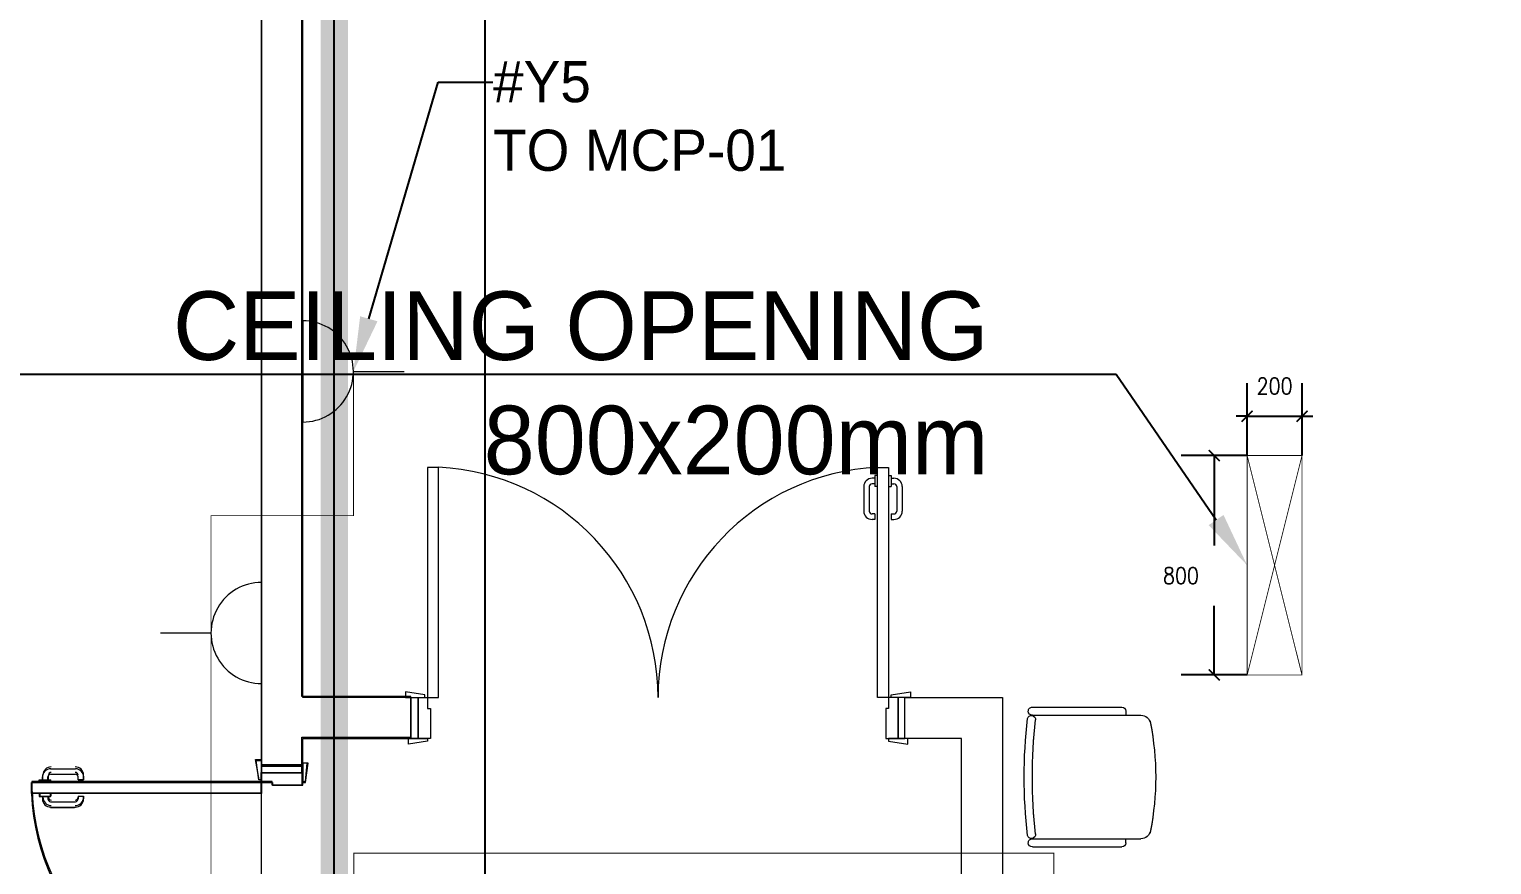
# Model space of a CAD drawing. Header units: metres. Extents: x 75097 to 220695, y -1557923 to -1361206.
# Drawn here: x 106701 to 112032, y -1387533 to -1384486 of the extents above; entities that cross this region are included whole.
import ezdxf
from ezdxf import colors
from ezdxf.entities.mleader import LeaderData, LeaderLine
from ezdxf.math import Vec2, Vec3

# ---------------------------------------------------------------- set-up
doc = ezdxf.new("R2010")
doc.units = ezdxf.units.M
doc.linetypes.add('DASHED2', pattern=[0.375, 0.25, -0.125])
doc.layers.get('0').update_dxf_attribs({"lineweight": 0})
doc.layers.add('A-100 - Copy$0$axes', color=8, linetype='Continuous')
doc.layers.add('A-100 - Copy$0$PDF_Geometry', color=8, linetype='Continuous')
for name, color, linetype, lineweight in [('A-100 - Copy$0$Medical Equipment and Furniture', 8, 'Continuous', 0), ('A-100 - Copy$0$Walls', 8, 'Continuous', 0), ('A-100 - Copy$0$Wooden Joinery', 8, 'Continuous', 0)]:
    doc.layers.add(name, color=color, linetype=linetype, lineweight=lineweight)
doc.layers.add('E-POWR', color=7, linetype='Continuous', lineweight=9, true_color=0x4e7e3e)
doc.styles.add('ROMANS', font='romans.shx', dxfattribs={"width": 0.85})
doc.styles.get("Standard").update_dxf_attribs({"font": 'GOTHIC.TTF'})
doc.dimstyles.new('100', dxfattribs={"dimscale": 0.8, "dimtxt": 180, "dimasz": 100, "dimexe": 150, "dimexo": 0, "dimgap": 100, "dimtad": 1, "dimtih": 1, "dimtoh": 1, "dimdec": 0, "dimzin": 0, "dimdsep": 46, "dimtxsty": 'ROMANS', "dimblk": 'DOT', "dimcen": 0, "dimclrd": 180, "dimclre": 180, "dimclrt": 180, "dimazin": 0, "dimtfac": 1, "dimtdec": 0, "dimtix": 1, "dimtmove": 2, "dimatfit": 3, "dimldrblk": 'DOT', "dimfxl": 1, "dimtolj": 1, "dimtzin": 0, "dimarcsym": 0})

# ---------------------------------------------------------------- blocks, each defined once
blk = doc.blocks.new('NORMAL SOCKET')
at = {"layer": 'E-POWR'}
for p, q in [((0, 307.7), (0, 615.4)), ((-307.7, 0), (307.7, 0))]:
    blk.add_line(p, q, dxfattribs=at)
blk.add_ellipse((0, 0), major_axis=(32.8, 305.9), ratio=1, start_param=4.81904, end_param=7.960633, dxfattribs=at)
blk = doc.blocks.new('_ArchTick')
at = {"color": 0, "linetype": 'ByBlock', "const_width": 0.15}
blk.add_lwpolyline([(-0.5, -0.5), (0.5, 0.5)], dxfattribs=at)
blk = doc.blocks.new('*D32')
at = {"layer": 'E-POWR', "color": 180, "lineweight": -2, "transparency": 16777216}
for p, q in [((111140.7, -1386040.7), (110900.7, -1386040.7)), ((111020.7, -1386040.7), (111020.7, -1386368.5)), ((111020.7, -1386840.7), (111020.7, -1386588.5)), ((111140.7, -1386840.7), (110900.7, -1386840.7))]:
    blk.add_line(p, q, dxfattribs=at)
at = {"layer": 'E-POWR', "color": 180, "lineweight": -2, "transparency": 16777216, "xscale": 40, "yscale": 40, "zscale": 40}
for p, rotation in [((111020.7, -1386040.7), 90), ((111020.7, -1386840.7), 270)]:
    blk.add_blockref('_ArchTick', p, dxfattribs=dict(at, rotation=rotation))
at = {"layer": 'E-POWR', "color": 180, "transparency": 16777216, "insert": (110899.3, -1386478.5), "char_height": 60, "attachment_point": 5, "style": 'ROMANS'}
blk.add_mtext('\\A1;800', dxfattribs=at)
blk = doc.blocks.new('_DOT')
at = {"color": 0, "linetype": 'ByBlock'}
blk.add_line((-0.5, 0), (-1, 0), dxfattribs=at)
at = {"color": 0, "linetype": 'ByBlock', "const_width": 0.5}
blk.add_lwpolyline([(-0.25, 0, 1), (0.25, 0, 1)], format="xyb", close=True, dxfattribs=at)
blk = doc.blocks.new('*D33')
at = {"layer": 'E-POWR', "color": 180, "lineweight": -2, "transparency": 16777216}
for p, q in [((111140.7, -1386040.7), (111140.7, -1385777.3)), ((111340.7, -1386040.7), (111340.7, -1385777.3)), ((111140.7, -1385897.3), (111100.7, -1385897.3)), ((111140.7, -1385897.3), (111340.7, -1385897.3)), ((111340.7, -1385897.3), (111380.7, -1385897.3))]:
    blk.add_line(p, q, dxfattribs=at)
at = {"layer": 'E-POWR', "color": 180, "lineweight": -2, "transparency": 16777216, "xscale": 40, "yscale": 40, "zscale": 40}
blk.add_blockref('_ArchTick', (111140.7, -1385897.3), dxfattribs=at)
at = {"layer": 'E-POWR', "color": 180, "lineweight": -2, "transparency": 16777216, "xscale": 40, "yscale": 40, "zscale": 40, "rotation": 180}
blk.add_blockref('_ArchTick', (111340.7, -1385897.3), dxfattribs=at)
at = {"layer": 'E-POWR', "color": 180, "transparency": 16777216, "insert": (111240.7, -1385787.3), "char_height": 60, "attachment_point": 5, "style": 'ROMANS'}
blk.add_mtext('\\A1;200', dxfattribs=at)
blk = doc.blocks.new('A-100 - Copy$0$GF21016-P')
at = {"extrusion": (-1.24384e-09, -1.20261e-09, -1)}
for p, q in [((0.0128, 0.0179), (0.0128, 0.4136)), ((0.4628, 0.0179), (0.4628, 0.4136)), ((-0.0172, 0.0179), (-0.0172, 0.3435)), ((-0.0022, 0.3585), (0.0128, 0.3585)), ((0.4778, 0.3585), (0.4628, 0.3585)), ((0.4928, 0.0179), (0.4928, 0.3435)), ((0.4778, 0.0029), (0.4778, 0.0029))]:
    blk.add_line(p, q, dxfattribs=at)
for centre, radius, start, end in [((-0.0478, 0.4136), 0.035, 0, 80.6557), ((-0.2378, -0.5362), 1.0036, 78.7568, 101.2432), ((-0.4278, 0.4136), 0.035, 99.3443, 180), ((0.0022, 0.3435), 0.015, 0, 90), ((-0.4778, 0.3435), 0.015, 90, 180), ((0.0022, 0.0179), 0.015, 270, 0), ((0.0022, 0.0179), 0.015, 180, 270), ((-0.0284, 0.0145), 0.015, 284.3864, 95.5209), ((-0.2378, 1.8734), 1.8855, 263.5119, 276.4881), ((-0.2378, 1.8928), 1.8749, 263.6341, 276.3659), ((-0.4471, 0.0145), 0.015, 84.4791, 255.6136), ((-0.4778, 0.0179), 0.015, 270, 0), ((-0.4778, 0.0179), 0.015, 180, 270)]:
    blk.add_arc(centre, radius, start, end, dxfattribs=at)
blk = doc.blocks.new('A-100 - Copy$0$A$C009F45C9')
at = {"layer": 'A-100 - Copy$0$Wooden Joinery'}
for p, q in [((844, -1650), (754, -1650)), ((724, -1690), (724, -1680)), ((744, -1690), (724, -1690)), ((744, -1690), (744, -1680)), ((844, -1670), (754, -1670)), ((884, -1690), (844, -1690)), ((844, -1700), (844, -1690)), ((854, -1690), (854, -1680)), ((874, -1690), (874, -1680)), ((884, -1700), (884, -1690)), ((724, -1750), (724, -1760)), ((744, -1750), (724, -1750)), ((744, -1750), (744, -1760)), ((844, -1740), (844, -1750)), ((884, -1750), (844, -1750)), ((854, -1750), (854, -1760)), ((874, -1750), (874, -1760)), ((884, -1740), (884, -1750)), ((844, -1770), (754, -1770)), ((844, -1790), (754, -1790))]:
    blk.add_line(p, q, dxfattribs=at)
for points in [[(-75, -60), (-85, -60), (-95, 10), (-75, 10)], [(75, -50), (85, -50), (95, 20), (75, 20)], [(75, -100), (914, -100), (914, -60), (75, -60)], [(75, -1700), (914, -1700), (914, -1740), (75, -1740)], [(75, -1700), (914, -1700), (914, -1740), (75, -1740)], [(-75, -1740), (-85, -1740), (-95, -1810), (-75, -1810)], [(75, -1750), (85, -1750), (95, -1820), (75, -1820)]]:
    blk.add_lwpolyline(points, close=True, dxfattribs=at)
for points in [[(75, -25), (-75, -25), (-75, 0), (75, 0), (75, -25)], [(75, -25), (75, -60), (35, -60), (35, -70), (-75, -70), (-75, -25), (75, -25)], [(75, -1775), (75, -1740), (35, -1740), (35, -1730), (-75, -1730), (-75, -1775), (75, -1775)], [(75, -1775), (-75, -1775), (-75, -1800), (75, -1800), (75, -1775)]]:
    blk.add_lwpolyline(points, dxfattribs=at)
for centre, radius, start, end in [((75, -60), 840, 270, 357.2706), ((75, -1740), 840, 2.7294, 90), ((754, -1680), 30, 90, 180), ((844, -1680), 30, 0, 90), ((754, -1680), 10, 90, 180), ((844, -1680), 10, 0, 90), ((754, -1760), 30, 180, 270), ((754, -1760), 10, 180, 270), ((844, -1760), 10, 270, 0), ((844, -1760), 30, 270, 0)]:
    blk.add_arc(centre, radius, start, end, dxfattribs=at)
blk = doc.blocks.new('A-100 - Copy$0$A$C02230961')
at = {"layer": 'A-100 - Copy$0$PDF_Geometry', "lineweight": 5, "elevation": -2.4}
for points in [[(11262.7, -8355.8), (7463.2, -8355.8), (7463.2, -7978.5), (6931, -7978.5), (6931, -22687.1), (4532.3, -22687.1)], [(6931, -15706.8), (6931, -20477.1), (7079.2, -20477.1), (7079.2, -20376), (7476.7, -20376), (7476.7, -20227.8), (7079.2, -20227.8), (7079.2, -15706.8)], [(6135.9, -20531), (6135.9, -20517.5)], [(6156.1, -20531), (6156.1, -20517.5)], [(6162.9, -20490.6), (6250.4, -20490.6)], [(6162.9, -20510.8), (6250.4, -20510.8)], [(6284.1, -20517.5), (6284.1, -20531), (6263.9, -20531), (6263.9, -20517.5)], [(6122.4, -20537.7), (6122.4, -20531), (6162.9, -20531), (6162.9, -20537.7)], [(6122.4, -20578.2), (6122.4, -20591.7), (6162.9, -20591.7), (6162.9, -20578.2)], [(6135.9, -20591.7), (6135.9, -20598.4)], [(6156.1, -20591.7), (6156.1, -20598.4)], [(6162.9, -20611.9), (6250.4, -20611.9)], [(6284.1, -20598.4), (6284.1, -20591.7), (6263.9, -20591.7), (6263.9, -20598.4)], [(6162.9, -20632.1), (6250.4, -20632.1)]]:
    blk.add_lwpolyline(points, dxfattribs=at)
for points in [[(6931, -20531), (6924.2, -20531), (6910.7, -20456.9), (6931, -20456.9)], [(7079.2, -20537.7), (7092.7, -20537.7), (7099.4, -20470.4), (7079.2, -20470.4)], [(6931, -20504.1), (7079.2, -20504.1), (7079.2, -20551.2), (6971.4, -20551.2), (6971.4, -20537.7), (6931, -20537.7), (6931, -20504.1), (7079.2, -20504.1), (7079.2, -20477.1), (6931, -20477.1)], [(6095.5, -20578.2), (6931, -20578.2), (6931, -20537.7), (6095.5, -20537.7)], [(6095.5, -20578.2), (6931, -20578.2), (6931, -20537.7), (6095.5, -20537.7)]]:
    blk.add_lwpolyline(points, close=True, dxfattribs=at)
at = {"layer": 'A-100 - Copy$0$PDF_Geometry', "lineweight": 5}
for centre, radius, start, end in [((6166.2, -20514.2, -2.4), 30.3, 90, 180), ((6166.2, -20514.2, -2.4), 10.1, 89.9999, 180.0001), ((6253.8, -20514.2, -2.4), 30.3, 0, 90), ((6253.8, -20514.2, -2.4), 10.1, 359.9999, 90.0001), ((6934.3, -20534.4, -2.4), 838.9, 182.7304, 269.9998), ((6166.2, -20595, -2.4), 30.3, 180, 270), ((6166.2, -20595, -2.4), 10.1, 179.9999, 270.0001), ((6253.8, -20595, -2.4), 10.1, 269.9999, 0.0001), ((6253.8, -20595, -2.4), 30.3, 270, 360)]:
    blk.add_arc(centre, radius, start, end, dxfattribs=at)
at = {"layer": 'A-100 - Copy$0$Walls'}
for points, elevation in [([(6933, -15710.9), (6933, -20480.9), (7083, -20480.9), (7083, -20380.9), (7478, -20380.9), (7478, -20230.9), (7083, -20230.9), (7083, -15710.9)], -4.7), ([(12213, -22835.9), (9484.1, -22835.9), (9484.1, -20380.9), (9278, -20380.9), (9278, -20230.9), (9634.1, -20230.9), (9634.1, -22685.9), (12213, -22685.9)], 2.4)]:
    blk.add_lwpolyline(points, dxfattribs=dict(at, elevation=elevation))
at = {"layer": 'A-100 - Copy$0$Medical Equipment and Furniture', "extrusion": (8.17196e-07, 2.67577e-11, -1), "xscale": -999.9999999999978, "yscale": 999.9999999999977, "zscale": 999.9999999999999, "rotation": 90.00002511288322}
blk.add_blockref('A-100 - Copy$0$GF21016-P', (-9724.7, -20283.1, -2.4), dxfattribs=at)
at = {"layer": 'A-100 - Copy$0$Wooden Joinery'}
for p, rotation in [((7478, -20305.9, -2.4), 89.99999999999999), ((7008, -22280.9, -4.7), 180)]:
    blk.add_blockref('A-100 - Copy$0$A$C009F45C9', p, dxfattribs=dict(at, rotation=rotation))
blk = doc.blocks.new('A-100 - Copy')
at = {"layer": 'A-100 - Copy$0$axes'}
for p, q in [((107813.3, -1477297.4, 0), (107813.3, -1366691.8, 0)), ((108363.3, -1477297.4, 0), (108363.3, -1366691.8, 0))]:
    blk.add_line(p, q, dxfattribs=at)
at = {"layer": 'A-100 - Copy$0$Walls'}
for points, elevation in [([(107548.3, -1382402.7), (107548.3, -1387172.7), (107698.3, -1387172.7), (107698.3, -1387072.7), (108093.3, -1387072.7), (108093.3, -1386922.7), (107698.3, -1386922.7), (107698.3, -1382402.7)], -2.4), ([(112828.3, -1389527.7), (110099.4, -1389527.7), (110099.4, -1387072.7), (109893.3, -1387072.7), (109893.3, -1386922.7), (110249.4, -1386922.7), (110249.4, -1389377.7), (112828.3, -1389377.7)], 4.7)]:
    blk.add_lwpolyline(points, dxfattribs=dict(at, elevation=elevation))
blk.add_blockref('A-100 - Copy$0$A$C02230961', (100615.3, -1366691.8, 2.4))
at = {"layer": 'A-100 - Copy$0$Medical Equipment and Furniture', "extrusion": (8.17196e-07, 2.67577e-11, -1), "xscale": -999.9999999999994, "yscale": 999.9999999999993, "zscale": 1000, "rotation": 90.00002511288318}
blk.add_blockref('A-100 - Copy$0$GF21016-P', (-110340, -1386975, -4.6), dxfattribs=at)
at = {"layer": 'A-100 - Copy$0$Wooden Joinery'}
for p, rotation in [((108093.3, -1386997.7, 0), 90), ((107623.3, -1388972.7, -2.4), 180)]:
    blk.add_blockref('A-100 - Copy$0$A$C009F45C9', p, dxfattribs=dict(at, rotation=rotation))

msp = doc.modelspace()

# ---------------------------------------------------------------- linework, layer by layer
at = {"layer": 'E-POWR', "color": 240, "linetype": 'DASHED2', "ltscale": 500, "true_color": 0xf10e52, "const_width": 100}
msp.add_lwpolyline([(99709.5, -1369406.3), (116033, -1369406.3), (116033, -1375232.9), (107813.3, -1375232.9), (107813.3, -1389072.7), (105210.1, -1389072.7), (105210.1, -1388615.8), (102724.5, -1388615.8), (102724.5, -1389463.8), (99709.5, -1389463.8), (99709.5, -1369406.3)], dxfattribs=at)
at = {"layer": 'E-POWR', "const_width": 3}
for points in [[(107882.9, -1385734), (107882.9, -1386259.7), (107363.7, -1386259.7), (107363.7, -1387822.9), (104888.9, -1387822.9), (104888.9, -1386115.2), (103803.9, -1386115.2), (103514.7, -1386115.2), (103514.7, -1388494.3), (100759.9, -1388494.3), (100759.9, -1381816.2), (100746.6, -1377388.4), (102060.9, -1377388.4), (103176.8, -1377387.3), (103176.8, -1376015), (107361.7, -1376015), (107361.7, -1374863), (111107.9, -1374863)], [(114868.7, -1381427.7), (114868.7, -1389323.9), (110435.9, -1389323.9), (110435.9, -1387490.2), (107884.6, -1387490.2), (107883.4, -1390739.2), (107523.3, -1390739.2), (107523.3, -1391521.8), (107523.3, -1392072.1), (107882.6, -1392072.1), (107881.8, -1393321.9), (107881.8, -1396908.5), (107741.4, -1396908.5), (107741.4, -1397726.9), (107743.7, -1398319.2)], [(111140.7, -1386040.7), (111340.7, -1386840.7)], [(111140.7, -1386840.7), (111340.7, -1386040.7)]]:
    msp.add_lwpolyline(points, dxfattribs=at)
at = {"layer": 'E-POWR', "const_width": 3, "elevation": -7.2}
msp.add_lwpolyline([(111340.7, -1386040.7), (111340.7, -1386840.7), (111140.7, -1386840.7), (111140.7, -1386040.7)], close=True, dxfattribs=at)

# ---------------------------------------------------------------- block references
at = {"layer": 'E-POWR', "color": 85, "xscale": 0.6, "yscale": 0.6, "zscale": 0.6}
for p, rotation in [((107698.3, -1385734, -2.4), 270), ((107548.3, -1386687.8, -2.4), 90)]:
    msp.add_blockref('NORMAL SOCKET', p, dxfattribs=dict(at, rotation=rotation))

# ---------------------------------------------------------------- dimensions: what is measured, and where the dimension line sits
at = {"layer": 'E-POWR', "color": 85}
dim = msp.add_aligned_dim(p1=(111140.7, -1386040.7), p2=(111340.7, -1386040.7, -7.2), distance=143.4, dimstyle='100', override={"dimtxt": 75, "dimasz": 50, "dimjust": 2, "dimblk1": 'ArchTick', "dimblk2": 'ArchTick', "dimsah": 1, "dimfxl": 0.5}, dxfattribs=at)
dim.commit()
dim.dimension.update_dxf_attribs({"geometry": '*D33', "text_midpoint": (111240.7, -1385787.3)})
dim = msp.add_linear_dim(base=(111020.7, -1386040.7), p1=(111140.7, -1386840.7, -7.2), p2=(111140.7, -1386040.7, -7.2), angle=90, dimstyle='100', override={"dimtxt": 75, "dimasz": 50, "dimjust": 2, "dimblk1": 'ArchTick', "dimblk2": 'ArchTick', "dimsah": 1, "dimfxl": 0.5}, dxfattribs=at)
dim.commit()
dim.dimension.update_dxf_attribs({"geometry": '*D32', "text_midpoint": (110899.3, -1386478.5), "dimtype": 161})

# ---------------------------------------------------------------- leaders
at = {"layer": 'E-POWR'}
ml = msp.add_multileader_mtext('Standard', dxfattribs=at)
ml.set_content('#Y5\\PTO MCP-01', color=256)
ml.set_leader_properties()
ml.build(insert=Vec2(0, 0))
ml.multileader.update_dxf_attribs({"text_right_attachment_type": 6, "dogleg_length": 200, "arrow_head_size": 200})
ctx = ml.context
ctx.base_point, ctx.char_height, ctx.arrow_head_size, ctx.landing_gap_size, ctx.plane_origin = Vec3(108391.5, -1384679.3), 150, 200, 0.09, Vec3(106086, -1387824.8)
ctx.right_attachment = 6
notes = []
notes.append((ctx, [(0, (1, 1, 0), (108191.5, -1384679.3), (1, 0), 200, [(0, [(107882.9, -1385734)], 0, [])])]))
ctx.mtext.insert, ctx.mtext.width, ctx.mtext.flow_direction = Vec3(108391.6, -1384602.5), 1252.001, 5
ml = msp.add_multileader_mtext('Standard', dxfattribs=at)
ml.set_content('CEILING OPENING 800x200mm', color=256)
ml.set_leader_properties()
ml.build(insert=Vec2(0, 0))
ml.multileader.update_dxf_attribs({"text_right_attachment_type": 6, "dogleg_length": 200, "arrow_head_size": 200})
ctx = ml.context
ctx.base_point, ctx.char_height, ctx.arrow_head_size, ctx.landing_gap_size, ctx.plane_origin = Vec3(107261.6, -1385573.5, -7.2), 250, 200, 100, Vec3(111671.6, -1385048.1, -7.2)
ctx.right_attachment, ctx.text_align_type = 6, 2
notes.append((ctx, [(1, (1, 1, 0), (110662.9, -1385745.4, -7.2), (-1, 0), 200, [(0, [(111140.7, -1386440.7, -7.2)], 0, [])])]))
ctx.mtext.insert, ctx.mtext.width, ctx.mtext.alignment, ctx.mtext.flow_direction = Vec3(110197.6, -1385442.2, -7.2), 3804.899, 3, 5
for ctx, leaders in notes:
    for number, flags, end, landing, length, lines in leaders:
        leader = LeaderData()
        leader.index, (leader.has_last_leader_line, leader.has_dogleg_vector, leader.attachment_direction) = number, flags
        leader.last_leader_point, leader.dogleg_vector, leader.dogleg_length = Vec3(end), Vec3(landing), length
        for number, points, colour, breaks in lines:
            line = LeaderLine()
            line.index, line.vertices, line.color, line.breaks = number, Vec3.list(points), colors.encode_raw_color(colour), breaks
            leader.lines.append(line)
        ctx.leaders.append(leader)

# ---------------------------------------------------------------- next in the draw order: block references
msp.add_blockref('A-100 - Copy', (0, 0))

doc.saveas('drawing.dxf')
